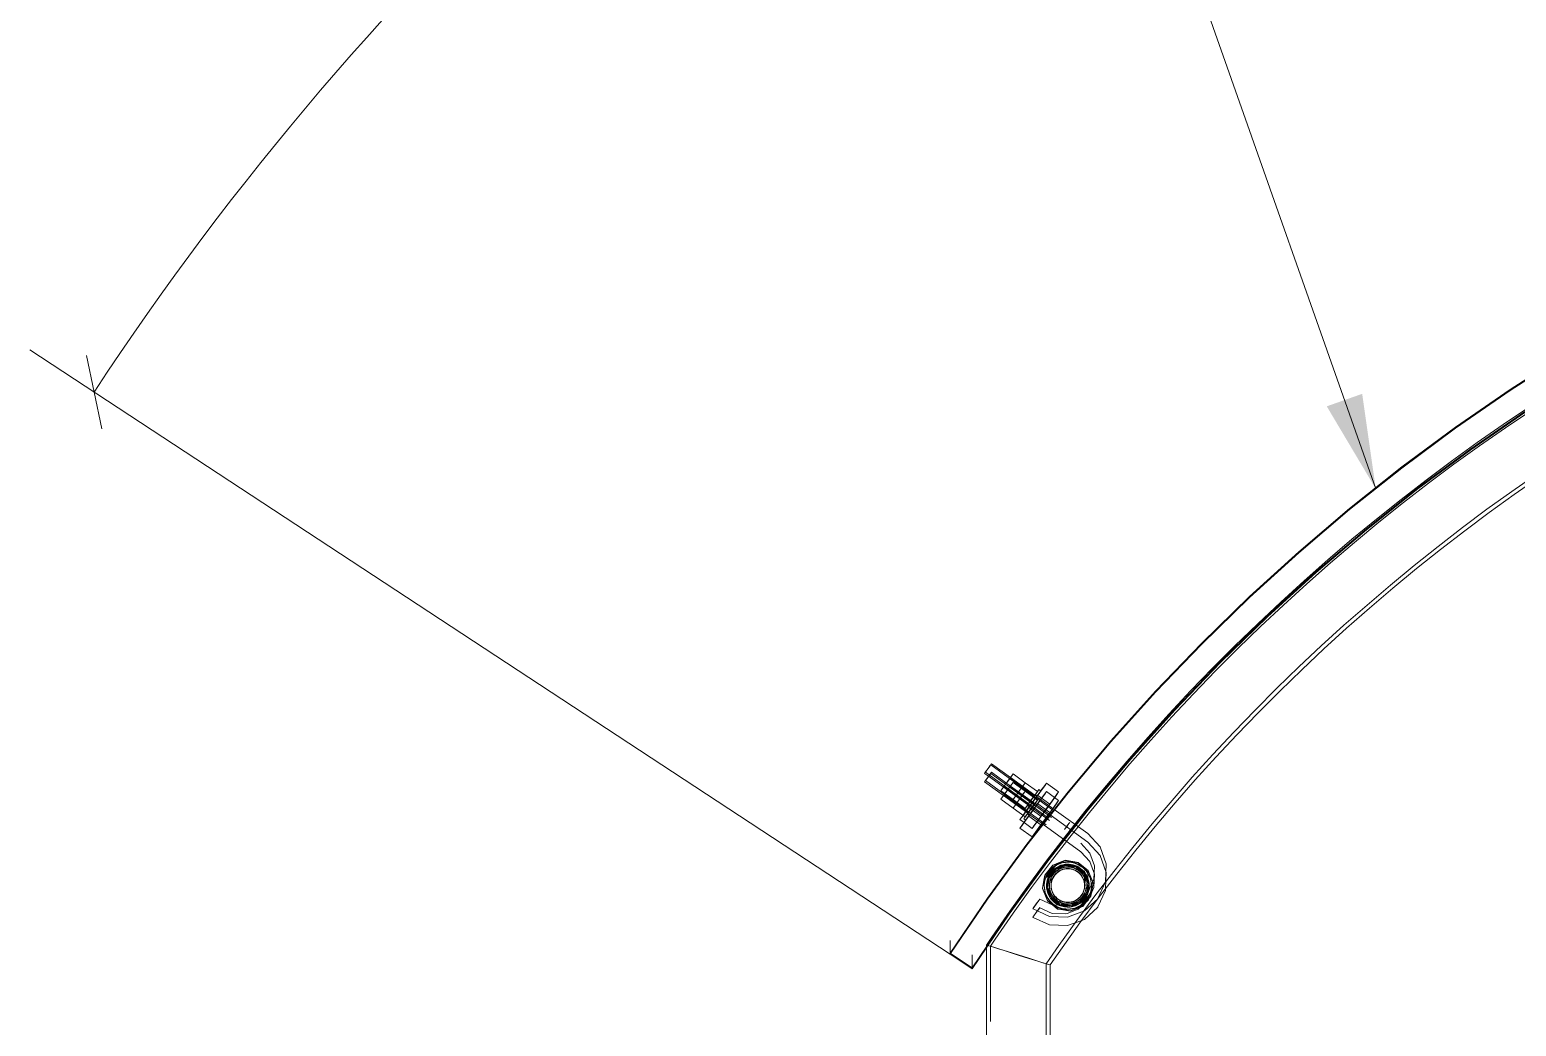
# Model space of a CAD drawing. Header units: millimetres. Extents: x -753 to 90, y 56274 to 56868.
# Drawn here: x -68.71 to -29.15, y 56762.51 to 56789.03 of the extents above; entities that cross this region are included whole.
import ezdxf

# ---------------------------------------------------------------- set-up
doc = ezdxf.new("R2010")
doc.units = ezdxf.units.MM
doc.linetypes.add('XKITLINE00', pattern=[0])
doc.linetypes.add('XKITLINE02', pattern=[4, 2, -2])
for name, color, linetype, lineweight in [('Cota', 4, 'Continuous', 0), ('Peça', 2, 'Continuous', 0), ('Texto', 7, 'Continuous', 0)]:
    doc.layers.add(name, color=color, linetype=linetype, lineweight=lineweight)

# ---------------------------------------------------------------- blocks, each defined once
blk = doc.blocks.new('*A8')
at = {"layer": 'Peça', "color": 7, "linetype": 'XKITLINE02', "lineweight": 0}
for p, q in [((-43.248, 56764.675), (-43.248, 56764.604)), ((-43.184, 56764.655), (-43.248, 56764.675)), ((-43.248, 56764.675), (-43.208, 56764.662)), ((-43.184, 56764.655), (-43.179, 56764.653)), ((-43.179, 56764.653), (-43, 56764.597)), ((-43.142, 56764.641), (-43.142, 56731.388)), ((-43.086, 56764.623), (-43.142, 56764.641)), ((-43.142, 56764.641), (-43.086, 56764.624)), ((-43.086, 56764.624), (-42.925, 56764.574)), ((-42.925, 56764.573), (-43.086, 56764.623)), ((-42.725, 56764.511), (-43, 56764.597)), ((-42.925, 56764.574), (-42.684, 56764.499)), ((-42.684, 56764.497), (-42.925, 56764.573)), ((-42.405, 56764.411), (-42.725, 56764.511)), ((-42.684, 56764.499), (-42.399, 56764.409)), ((-42.4, 56764.408), (-42.684, 56764.497)), ((-42.076, 56764.308), (-42.405, 56764.411)), ((-42.116, 56764.319), (-42.4, 56764.408)), ((-42.4, 56764.408), (-42.4, 56764.408)), ((-42.399, 56764.409), (-42.116, 56764.321)), ((-42.116, 56764.321), (-41.875, 56764.245)), ((-41.875, 56764.244), (-42.116, 56764.319)), ((-41.801, 56764.222), (-42.076, 56764.308)), ((-41.875, 56764.245), (-41.715, 56764.194)), ((-41.715, 56764.194), (-41.875, 56764.244)), ((-41.617, 56764.164), (-41.801, 56764.222)), ((-41.715, 56764.194), (-41.658, 56764.176)), ((-41.658, 56764.176), (-41.715, 56764.194)), ((-41.658, 56764.176), (-41.658, 56731.388)), ((-41.552, 56764.143), (-41.617, 56764.164))]:
    blk.add_line(p, q, dxfattribs=at)
at = {"layer": 'Peça', "color": 4, "linetype": 'XKITLINE00', "lineweight": 0}
for p, q in [((-43.248, 56764.604), (-43.248, 56733.323)), ((-43.208, 56764.662), (-43.184, 56764.654)), ((-43.184, 56764.654), (-43, 56764.596)), ((-43, 56764.596), (-42.725, 56764.51)), ((-42.725, 56764.51), (-42.4, 56764.408)), ((-42.4, 56764.408), (-42.076, 56764.306)), ((-42.076, 56764.306), (-41.8, 56764.22)), ((-41.8, 56764.22), (-41.617, 56764.163)), ((-41.617, 56764.163), (-41.552, 56764.143)), ((-41.552, 56731.388), (-41.552, 56764.143))]:
    blk.add_line(p, q, dxfattribs=at)
blk = doc.blocks.new('*A26')
at = {"layer": 'Peça', "color": 7, "linetype": 'XKITLINE02', "lineweight": 0}
for p, q in [((-29.305, 56779.43), (-27.811, 56780.388)), ((-30.765, 56778.422), (-29.305, 56779.43)), ((-32.191, 56777.366), (-30.765, 56778.422)), ((-33.581, 56776.262), (-32.191, 56777.366)), ((-34.933, 56775.113), (-33.581, 56776.262)), ((-36.245, 56773.919), (-34.933, 56775.113)), ((-37.517, 56772.681), (-36.245, 56773.919)), ((-38.747, 56771.402), (-37.517, 56772.681)), ((-39.933, 56770.082), (-38.747, 56771.402)), ((-41.074, 56768.723), (-39.933, 56770.082)), ((-42.169, 56767.327), (-41.074, 56768.723)), ((-43.216, 56765.894), (-42.169, 56767.327)), ((-44.202, 56764.446), (-43.216, 56765.894)), ((-43.63, 56764.043), (-43.63, 56764.413))]:
    blk.add_line(p, q, dxfattribs=at)
at = {"layer": 'Peça', "color": 4, "linetype": 'XKITLINE00', "lineweight": 0}
for p, q in [((-28.917, 56778.847), (-30.358, 56777.853)), ((-30.358, 56777.853), (-31.765, 56776.81)), ((-31.765, 56776.81), (-33.136, 56775.722)), ((-33.136, 56775.722), (-34.47, 56774.587)), ((-34.47, 56774.587), (-35.766, 56773.409)), ((-35.766, 56773.409), (-37.021, 56772.188)), ((-37.021, 56772.188), (-38.234, 56770.926)), ((-38.234, 56770.926), (-39.404, 56769.623)), ((-39.404, 56769.623), (-40.53, 56768.282)), ((-40.53, 56768.282), (-41.611, 56766.904)), ((-41.611, 56766.904), (-42.644, 56765.491)), ((-42.644, 56765.491), (-43.63, 56764.043)), ((-44.215, 56764.428), (-44.215, 56764.797)), ((-44.215, 56764.428), (-44.202, 56764.446)), ((-43.63, 56764.043), (-44.215, 56764.428))]:
    blk.add_line(p, q, dxfattribs=at)
blk = doc.blocks.new('*A27')
at = {"layer": 'Peça', "color": 4, "linetype": 'XKITLINE00', "lineweight": 0}
for p, q in [((-27.811, 56780.415), (-29.305, 56779.457)), ((-29.305, 56779.457), (-30.765, 56778.449)), ((-30.358, 56777.88), (-28.917, 56778.874)), ((-30.765, 56778.449), (-32.191, 56777.393)), ((-31.765, 56776.838), (-30.358, 56777.88)), ((-32.191, 56777.393), (-33.581, 56776.289)), ((-33.136, 56775.749), (-31.765, 56776.838)), ((-33.581, 56776.289), (-34.933, 56775.14)), ((-34.47, 56774.614), (-33.136, 56775.749)), ((-34.933, 56775.14), (-36.245, 56773.946)), ((-35.766, 56773.436), (-34.47, 56774.614)), ((-36.245, 56773.946), (-37.517, 56772.708)), ((-37.021, 56772.215), (-35.766, 56773.436)), ((-37.517, 56772.708), (-38.747, 56771.429)), ((-38.234, 56770.952), (-37.021, 56772.215)), ((-38.747, 56771.429), (-39.933, 56770.109)), ((-39.404, 56769.65), (-38.234, 56770.952)), ((-39.933, 56770.109), (-41.074, 56768.75)), ((-40.53, 56768.309), (-39.404, 56769.65)), ((-41.074, 56768.75), (-42.169, 56767.353)), ((-41.611, 56766.931), (-40.53, 56768.309)), ((-42.169, 56767.353), (-43.216, 56765.921)), ((-42.644, 56765.517), (-41.611, 56766.931)), ((-43.216, 56765.921), (-44.215, 56764.454)), ((-43.63, 56764.07), (-42.644, 56765.517)), ((-43.63, 56764.07), (-44.215, 56764.454)), ((-44.215, 56764.448), (-44.215, 56764.454)), ((-44.215, 56764.448), (-44.212, 56764.452)), ((-44.215, 56764.448), (-44.205, 56764.442)), ((-43.63, 56764.066), (-43.63, 56764.07))]:
    blk.add_line(p, q, dxfattribs=at)
at = {"layer": 'Peça', "color": 7, "linetype": 'XKITLINE02', "lineweight": 0}
for p, q in [((-27.811, 56780.409), (-29.305, 56779.451)), ((-29.305, 56779.451), (-30.765, 56778.443)), ((-28.917, 56778.868), (-30.358, 56777.874)), ((-30.765, 56778.443), (-32.191, 56777.387)), ((-30.358, 56777.874), (-31.765, 56776.831)), ((-32.191, 56777.387), (-33.581, 56776.283)), ((-31.765, 56776.831), (-33.136, 56775.743)), ((-33.581, 56776.283), (-34.933, 56775.134)), ((-33.136, 56775.743), (-34.47, 56774.608)), ((-34.933, 56775.134), (-36.245, 56773.94)), ((-34.47, 56774.608), (-35.766, 56773.43)), ((-36.245, 56773.94), (-37.517, 56772.702)), ((-35.766, 56773.43), (-37.021, 56772.209)), ((-37.517, 56772.702), (-38.747, 56771.423)), ((-37.021, 56772.209), (-38.234, 56770.946)), ((-38.747, 56771.423), (-39.933, 56770.103)), ((-38.234, 56770.946), (-39.404, 56769.644)), ((-39.933, 56770.103), (-41.074, 56768.744)), ((-39.404, 56769.644), (-40.53, 56768.303)), ((-41.074, 56768.744), (-42.169, 56767.347)), ((-40.53, 56768.303), (-41.611, 56766.925)), ((-42.169, 56767.347), (-43.216, 56765.915)), ((-41.611, 56766.925), (-42.644, 56765.511)), ((-44.212, 56764.452), (-43.216, 56765.915)), ((-42.644, 56765.511), (-43.63, 56764.064)), ((-44.205, 56764.442), (-43.63, 56764.064)), ((-43.63, 56764.064), (-43.63, 56764.066))]:
    blk.add_line(p, q, dxfattribs=at)
blk = doc.blocks.new('*A32')
at = {"layer": 'Peça', "color": 7, "linetype": 'XKITLINE02', "lineweight": 0}
for p, q in [((-42.781, 56768.894), (-42.619, 56769.118)), ((-42.713, 56768.983), (-42.781, 56768.889)), ((-42.619, 56769.118), (-42.608, 56769.132)), ((-42.295, 56768.883), (-42.619, 56769.118)), ((-42.295, 56768.883), (-42.214, 56768.992)), ((-42.781, 56768.894), (-42.863, 56768.779)), ((-42.863, 56768.779), (-42.781, 56768.889)), ((-42.539, 56768.544), (-42.863, 56768.779)), ((-42.458, 56768.659), (-42.781, 56768.894)), ((-42.781, 56768.889), (-42.458, 56768.654)), ((-42.539, 56768.544), (-42.458, 56768.659)), ((-42.458, 56768.654), (-42.539, 56768.544)), ((-42.458, 56768.659), (-42.295, 56768.883)), ((-42.319, 56768.844), (-42.458, 56768.654))]:
    blk.add_line(p, q, dxfattribs=at)
at = {"layer": 'Peça', "color": 4, "linetype": 'XKITLINE00', "lineweight": 0}
for p, q in [((-42.619, 56769.113), (-42.713, 56768.983)), ((-42.619, 56769.113), (-42.537, 56769.227)), ((-42.295, 56768.878), (-42.619, 56769.113)), ((-42.608, 56769.132), (-42.537, 56769.227)), ((-42.537, 56769.227), (-42.214, 56768.992)), ((-42.214, 56768.992), (-42.295, 56768.878)), ((-42.295, 56768.878), (-42.319, 56768.844))]:
    blk.add_line(p, q, dxfattribs=at)
blk = doc.blocks.new('*A33')
at = {"layer": 'Peça', "color": 4, "linetype": 'XKITLINE00', "lineweight": 0}
for p, q in [((-42.295, 56768.878), (-42.214, 56768.992)), ((-41.89, 56768.757), (-42.214, 56768.992)), ((-42.295, 56768.878), (-42.319, 56768.844)), ((-41.971, 56768.643), (-42.295, 56768.878)), ((-41.971, 56768.643), (-41.996, 56768.609)), ((-41.89, 56768.757), (-41.971, 56768.643))]:
    blk.add_line(p, q, dxfattribs=at)
at = {"layer": 'Peça', "color": 7, "linetype": 'XKITLINE02', "lineweight": 0}
for p, q in [((-42.214, 56768.992), (-42.295, 56768.883)), ((-42.458, 56768.659), (-42.539, 56768.544)), ((-42.539, 56768.544), (-42.458, 56768.654)), ((-42.216, 56768.309), (-42.539, 56768.544)), ((-42.458, 56768.659), (-42.295, 56768.883)), ((-42.319, 56768.844), (-42.458, 56768.654)), ((-42.134, 56768.423), (-42.458, 56768.659)), ((-42.458, 56768.654), (-42.134, 56768.418)), ((-41.971, 56768.648), (-42.295, 56768.883)), ((-42.134, 56768.423), (-41.971, 56768.648)), ((-41.996, 56768.609), (-42.134, 56768.418)), ((-41.971, 56768.648), (-41.89, 56768.757)), ((-42.216, 56768.309), (-42.134, 56768.423)), ((-42.134, 56768.418), (-42.216, 56768.309))]:
    blk.add_line(p, q, dxfattribs=at)
blk = doc.blocks.new('*A34')
at = {"layer": 'Peça', "color": 7, "linetype": 'XKITLINE02', "lineweight": 0}
for p, q in [((-41.953, 56768.674), (-42.053, 56768.537)), ((-41.995, 56768.609), (-42.053, 56768.529)), ((-42.053, 56768.535), (-42, 56768.608)), ((-42, 56768.604), (-42.053, 56768.531)), ((-42.001, 56768.499), (-41.901, 56768.636)), ((-41.944, 56768.571), (-42.001, 56768.492)), ((-41.948, 56768.57), (-42.001, 56768.497)), ((-42.001, 56768.494), (-41.948, 56768.567)), ((-42, 56768.608), (-41.961, 56768.66)), ((-41.961, 56768.658), (-42, 56768.604)), ((-41.947, 56768.679), (-41.961, 56768.658)), ((-41.961, 56768.66), (-41.952, 56768.672)), ((-41.891, 56768.758), (-41.953, 56768.674)), ((-41.952, 56768.672), (-41.947, 56768.679)), ((-41.909, 56768.623), (-41.948, 56768.57)), ((-41.948, 56768.567), (-41.909, 56768.621)), ((-41.947, 56768.679), (-41.946, 56768.678)), ((-41.946, 56768.678), (-41.895, 56768.641)), ((-41.909, 56768.623), (-41.903, 56768.631)), ((-41.909, 56768.621), (-41.902, 56768.631)), ((-41.903, 56768.631), (-41.895, 56768.641)), ((-41.902, 56768.631), (-41.895, 56768.641)), ((-41.901, 56768.636), (-41.828, 56768.735)), ((-41.828, 56768.735), (-41.801, 56768.77)), ((-42.226, 56768.297), (-42.253, 56768.258)), ((-42.253, 56768.258), (-42.226, 56768.293)), ((-42.253, 56768.258), (-42.201, 56768.22)), ((-42.153, 56768.399), (-42.226, 56768.297)), ((-42.226, 56768.293), (-42.153, 56768.392)), ((-42.201, 56768.22), (-42.174, 56768.259)), ((-42.174, 56768.255), (-42.201, 56768.22)), ((-42.174, 56768.259), (-42.101, 56768.361)), ((-42.101, 56768.355), (-42.174, 56768.255)), ((-42.159, 56768.387), (-42.144, 56768.408)), ((-42.144, 56768.406), (-42.159, 56768.387)), ((-42.159, 56768.387), (-42.107, 56768.35)), ((-42.053, 56768.537), (-42.153, 56768.399)), ((-42.153, 56768.392), (-42.053, 56768.529)), ((-42.144, 56768.408), (-42.106, 56768.462)), ((-42.106, 56768.459), (-42.144, 56768.406)), ((-42.093, 56768.37), (-42.107, 56768.35)), ((-42.107, 56768.35), (-42.093, 56768.368)), ((-42.053, 56768.531), (-42.106, 56768.459)), ((-42.106, 56768.462), (-42.083, 56768.493)), ((-42.101, 56768.361), (-42.001, 56768.499)), ((-42.001, 56768.492), (-42.101, 56768.355)), ((-42.054, 56768.424), (-42.093, 56768.37)), ((-42.093, 56768.368), (-42.054, 56768.421)), ((-42.083, 56768.493), (-42.053, 56768.535)), ((-42.054, 56768.421), (-42.001, 56768.494)), ((-42.054, 56768.424), (-42.031, 56768.456)), ((-42.031, 56768.456), (-42.001, 56768.497))]:
    blk.add_line(p, q, dxfattribs=at)
at = {"layer": 'Peça', "color": 4, "linetype": 'XKITLINE00', "lineweight": 0}
for p, q in [((-41.953, 56768.667), (-41.995, 56768.609)), ((-41.953, 56768.667), (-41.88, 56768.769)), ((-41.946, 56768.678), (-41.946, 56768.678)), ((-41.901, 56768.63), (-41.944, 56768.571)), ((-41.828, 56768.732), (-41.901, 56768.63)), ((-41.88, 56768.773), (-41.891, 56768.758)), ((-41.88, 56768.769), (-41.853, 56768.808)), ((-41.853, 56768.808), (-41.88, 56768.773)), ((-41.853, 56768.808), (-41.801, 56768.77)), ((-41.801, 56768.77), (-41.828, 56768.732))]:
    blk.add_line(p, q, dxfattribs=at)
blk = doc.blocks.new('*A35')
at = {"layer": 'Peça', "color": 4, "linetype": 'XKITLINE00', "lineweight": 0}
for p, q in [((-41.696, 56768.913), (-41.648, 56768.981)), ((-41.648, 56768.981), (-41.696, 56768.919)), ((-41.648, 56768.981), (-41.325, 56768.746)), ((-41.825, 56768.733), (-41.942, 56768.57)), ((-41.882, 56768.656), (-41.881, 56768.655)), ((-41.825, 56768.733), (-41.696, 56768.913)), ((-41.804, 56768.772), (-41.696, 56768.919)), ((-41.372, 56768.678), (-41.43, 56768.597)), ((-41.325, 56768.746), (-41.372, 56768.678)), ((-42.306, 56768.078), (-42.354, 56768.01)), ((-42.354, 56768.01), (-42.306, 56768.072)), ((-42.354, 56768.01), (-42.245, 56767.931)), ((-42.273, 56768.125), (-42.306, 56768.078)), ((-42.269, 56768.123), (-42.306, 56768.072))]:
    blk.add_line(p, q, dxfattribs=at)
at = {"layer": 'Peça', "color": 7, "linetype": 'XKITLINE02', "lineweight": 0}
for p, q in [((-41.825, 56768.744), (-42.001, 56768.502)), ((-42.001, 56768.498), (-41.942, 56768.578)), ((-41.942, 56768.575), (-42.001, 56768.493)), ((-41.942, 56768.57), (-42.001, 56768.489)), ((-41.942, 56768.578), (-41.899, 56768.637)), ((-41.899, 56768.635), (-41.942, 56768.575)), ((-41.899, 56768.637), (-41.883, 56768.657)), ((-41.883, 56768.657), (-41.899, 56768.635)), ((-41.883, 56768.657), (-41.882, 56768.656)), ((-41.881, 56768.655), (-41.56, 56768.422)), ((-41.825, 56768.744), (-41.804, 56768.772)), ((-41.501, 56768.509), (-41.372, 56768.684)), ((-41.43, 56768.597), (-41.501, 56768.498)), ((-41.372, 56768.684), (-41.325, 56768.746)), ((-42.177, 56768.258), (-42.273, 56768.125)), ((-42.177, 56768.247), (-42.269, 56768.123)), ((-42.001, 56768.502), (-42.177, 56768.258)), ((-42.177, 56768.247), (-42.155, 56768.278)), ((-42.155, 56768.278), (-42.001, 56768.489)), ((-42.119, 56768.334), (-42.103, 56768.356)), ((-42.103, 56768.354), (-42.119, 56768.334)), ((-42.119, 56768.334), (-41.795, 56768.099)), ((-42.103, 56768.356), (-42.06, 56768.416)), ((-42.06, 56768.413), (-42.103, 56768.354)), ((-42.06, 56768.416), (-42.039, 56768.446)), ((-42.06, 56768.413), (-42.037, 56768.444)), ((-42.039, 56768.446), (-42.001, 56768.498)), ((-42.037, 56768.444), (-42.001, 56768.493)), ((-41.854, 56768.023), (-41.677, 56768.267)), ((-41.831, 56768.043), (-41.677, 56768.254)), ((-41.736, 56768.181), (-41.779, 56768.121)), ((-41.779, 56768.119), (-41.736, 56768.178)), ((-41.736, 56768.181), (-41.715, 56768.211)), ((-41.736, 56768.178), (-41.713, 56768.209)), ((-41.715, 56768.211), (-41.677, 56768.262)), ((-41.713, 56768.209), (-41.677, 56768.258)), ((-41.677, 56768.267), (-41.501, 56768.509)), ((-41.501, 56768.498), (-41.677, 56768.254)), ((-41.619, 56768.343), (-41.677, 56768.262)), ((-41.677, 56768.258), (-41.619, 56768.339)), ((-41.576, 56768.402), (-41.619, 56768.343)), ((-41.619, 56768.339), (-41.576, 56768.399)), ((-41.576, 56768.399), (-41.56, 56768.422)), ((-41.56, 56768.422), (-41.576, 56768.402)), ((-42.245, 56767.931), (-42.03, 56767.775)), ((-42.03, 56767.775), (-41.983, 56767.843)), ((-41.983, 56767.837), (-42.03, 56767.775)), ((-41.983, 56767.843), (-41.854, 56768.023)), ((-41.854, 56768.012), (-41.983, 56767.837)), ((-41.854, 56768.012), (-41.831, 56768.043)), ((-41.779, 56768.121), (-41.795, 56768.099)), ((-41.795, 56768.099), (-41.779, 56768.119))]:
    blk.add_line(p, q, dxfattribs=at)
blk = doc.blocks.new('*A41')
at = {"layer": 'Peça', "color": 7, "linetype": 'XKITLINE02', "lineweight": 0}
for p, q in [((-43.204, 56769.371), (-43.27, 56769.28)), ((-43.204, 56769.368), (-43.254, 56769.3)), ((-43.154, 56769.439), (-43.204, 56769.371)), ((-43.154, 56769.437), (-43.204, 56769.368)), ((-43.154, 56769.437), (-43.139, 56769.459)), ((-43.133, 56769.466), (-41.03, 56767.938)), ((-43.274, 56769.272), (-41.171, 56767.744)), ((-43.19, 56769.164), (-40.737, 56767.382)), ((-42.606, 56769.13), (-41.959, 56768.66)), ((-41.958, 56768.66), (-41.907, 56768.622)), ((-41.905, 56768.621), (-41.475, 56768.309)), ((-41.44, 56768.283), (-40.551, 56767.637)), ((-41.15, 56767.773), (-41.171, 56767.744)), ((-41.171, 56767.744), (-41.15, 56767.772)), ((-41.1, 56767.842), (-41.15, 56767.773)), ((-41.15, 56767.772), (-41.1, 56767.84)), ((-41.051, 56767.911), (-41.1, 56767.842)), ((-41.1, 56767.84), (-41.051, 56767.909)), ((-41.03, 56767.938), (-41.051, 56767.911)), ((-41.051, 56767.909), (-41.03, 56767.938)), ((-40.737, 56767.382), (-40.494, 56767.119)), ((-40.551, 56767.637), (-40.224, 56767.284)), ((-40.37, 56766.783), (-40.494, 56767.119)), ((-40.224, 56767.284), (-40.058, 56766.832)), ((-40.37, 56766.783), (-40.384, 56766.425)), ((-40.058, 56766.832), (-40.077, 56766.351)), ((-40.523, 56766.122), (-40.384, 56766.425)), ((-40.077, 56766.351), (-40.278, 56765.914)), ((-41.855, 56765.859), (-41.92, 56765.769)), ((-41.92, 56765.765), (-41.855, 56765.856)), ((-41.855, 56765.856), (-41.827, 56765.895)), ((-41.827, 56765.895), (-41.855, 56765.859)), ((-41.827, 56765.895), (-41.821, 56765.89)), ((-41.821, 56765.89), (-41.496, 56765.74)), ((-40.802, 56765.85), (-41.138, 56765.726)), ((-40.539, 56766.093), (-40.802, 56765.85)), ((-40.637, 56765.581), (-40.283, 56765.907)), ((-40.534, 56766.1), (-40.539, 56766.093)), ((-40.534, 56766.1), (-40.523, 56766.122)), ((-40.283, 56765.907), (-40.278, 56765.914)), ((-41.986, 56765.678), (-42.013, 56765.639)), ((-42.013, 56765.639), (-41.986, 56765.675)), ((-42.013, 56765.639), (-42.007, 56765.634)), ((-42.007, 56765.634), (-41.569, 56765.433)), ((-41.92, 56765.769), (-41.986, 56765.678)), ((-41.986, 56765.675), (-41.92, 56765.765)), ((-41.569, 56765.433), (-41.088, 56765.414)), ((-41.138, 56765.726), (-41.496, 56765.74)), ((-40.637, 56765.581), (-41.088, 56765.414))]:
    blk.add_line(p, q, dxfattribs=at)
at = {"layer": 'Peça', "color": 4, "linetype": 'XKITLINE00', "lineweight": 0}
for p, q in [((-43.27, 56769.278), (-43.204, 56769.368)), ((-43.254, 56769.302), (-43.204, 56769.371)), ((-43.204, 56769.368), (-43.138, 56769.459)), ((-43.204, 56769.371), (-43.154, 56769.439)), ((-43.154, 56769.439), (-43.133, 56769.466)), ((-43.138, 56769.461), (-43.154, 56769.439)), ((-43.139, 56769.459), (-43.133, 56769.466)), ((-43.111, 56769.497), (-43.138, 56769.461)), ((-43.138, 56769.459), (-43.111, 56769.497)), ((-43.111, 56769.497), (-42.606, 56769.13)), ((-43.27, 56769.28), (-43.297, 56769.241)), ((-43.297, 56769.241), (-43.27, 56769.278)), ((-43.297, 56769.241), (-43.19, 56769.164)), ((-43.274, 56769.272), (-43.254, 56769.302)), ((-43.254, 56769.3), (-43.274, 56769.272)), ((-41.959, 56768.66), (-41.958, 56768.66)), ((-41.907, 56768.622), (-41.905, 56768.621)), ((-41.475, 56768.309), (-41.44, 56768.283))]:
    blk.add_line(p, q, dxfattribs=at)
blk = doc.blocks.new('*A45')
at = {"layer": 'Peça', "color": 4, "linetype": 'XKITLINE00', "lineweight": 0}
for p, q in [((-41.825, 56768.507), (-41.696, 56768.687)), ((-41.804, 56768.547), (-41.696, 56768.694)), ((-41.696, 56768.687), (-41.648, 56768.756)), ((-41.648, 56768.756), (-41.696, 56768.694)), ((-41.648, 56768.756), (-41.325, 56768.52)), ((-42.177, 56768.022), (-42.001, 56768.264)), ((-42.001, 56768.264), (-41.825, 56768.507)), ((-41.882, 56768.431), (-41.881, 56768.43)), ((-41.501, 56768.272), (-41.677, 56768.029)), ((-41.372, 56768.452), (-41.501, 56768.272)), ((-41.325, 56768.52), (-41.372, 56768.452)), ((-42.306, 56767.853), (-42.354, 56767.785)), ((-42.354, 56767.785), (-42.306, 56767.847)), ((-42.354, 56767.785), (-42.03, 56767.55)), ((-42.306, 56767.847), (-42.177, 56768.022)), ((-42.203, 56767.997), (-42.306, 56767.853)), ((-42.117, 56768.107), (-42.116, 56768.106)), ((-41.854, 56767.787), (-41.983, 56767.612)), ((-41.677, 56768.029), (-41.854, 56767.787)), ((-41.983, 56767.612), (-42.03, 56767.55))]:
    blk.add_line(p, q, dxfattribs=at)
at = {"layer": 'Peça', "color": 7, "linetype": 'XKITLINE02', "lineweight": 0}
for p, q in [((-41.825, 56768.518), (-41.804, 56768.547)), ((-42.001, 56768.277), (-42.177, 56768.033)), ((-42.103, 56768.131), (-42.06, 56768.191)), ((-42.102, 56768.13), (-42.06, 56768.187)), ((-42.06, 56768.191), (-42.001, 56768.272)), ((-42.001, 56768.268), (-42.06, 56768.187)), ((-41.825, 56768.518), (-42.001, 56768.277)), ((-42.001, 56768.272), (-41.942, 56768.353)), ((-41.942, 56768.349), (-42.001, 56768.268)), ((-41.942, 56768.353), (-41.899, 56768.411)), ((-41.899, 56768.409), (-41.942, 56768.349)), ((-41.899, 56768.411), (-41.883, 56768.432)), ((-41.883, 56768.432), (-41.899, 56768.409)), ((-41.883, 56768.432), (-41.882, 56768.431)), ((-41.881, 56768.43), (-41.56, 56768.197)), ((-41.677, 56768.041), (-41.501, 56768.283)), ((-41.576, 56768.176), (-41.619, 56768.118)), ((-41.619, 56768.114), (-41.576, 56768.174)), ((-41.576, 56768.174), (-41.56, 56768.197)), ((-41.56, 56768.197), (-41.576, 56768.176)), ((-41.501, 56768.283), (-41.372, 56768.459)), ((-41.372, 56768.459), (-41.325, 56768.52)), ((-42.177, 56768.033), (-42.203, 56767.997)), ((-42.119, 56768.108), (-42.103, 56768.131)), ((-42.103, 56768.129), (-42.119, 56768.108)), ((-42.119, 56768.108), (-42.117, 56768.107)), ((-42.116, 56768.106), (-41.795, 56767.873)), ((-42.103, 56768.129), (-42.102, 56768.13)), ((-41.983, 56767.618), (-41.854, 56767.798)), ((-41.854, 56767.798), (-41.677, 56768.041)), ((-41.779, 56767.896), (-41.795, 56767.873)), ((-41.795, 56767.873), (-41.779, 56767.894)), ((-41.736, 56767.956), (-41.779, 56767.896)), ((-41.779, 56767.894), (-41.736, 56767.952)), ((-41.677, 56768.037), (-41.736, 56767.956)), ((-41.736, 56767.952), (-41.677, 56768.033)), ((-41.619, 56768.118), (-41.677, 56768.037)), ((-41.677, 56768.033), (-41.619, 56768.114)), ((-42.03, 56767.55), (-41.983, 56767.618))]:
    blk.add_line(p, q, dxfattribs=at)
blk = doc.blocks.new('*A50')
at = {"layer": 'Peça', "color": 4, "linetype": 'XKITLINE00', "lineweight": 0}
for p, q in [((-43.27, 56769.055), (-43.297, 56769.016)), ((-43.297, 56769.016), (-43.27, 56769.053)), ((-43.297, 56769.016), (-42.792, 56768.649)), ((-43.274, 56769.047), (-43.254, 56769.076)), ((-43.254, 56769.075), (-43.274, 56769.047)), ((-43.27, 56769.053), (-43.204, 56769.142)), ((-43.254, 56769.076), (-43.204, 56769.145)), ((-43.204, 56769.142), (-43.138, 56769.233)), ((-43.204, 56769.145), (-43.154, 56769.214)), ((-43.154, 56769.214), (-43.133, 56769.241)), ((-43.138, 56769.236), (-43.154, 56769.214)), ((-43.139, 56769.234), (-43.133, 56769.241)), ((-43.111, 56769.272), (-43.138, 56769.236)), ((-43.138, 56769.233), (-43.111, 56769.272)), ((-43.111, 56769.272), (-42.606, 56768.905)), ((-42.145, 56768.179), (-42.144, 56768.179)), ((-41.959, 56768.435), (-41.958, 56768.435)), ((-41.907, 56768.397), (-41.905, 56768.396)), ((-41.582, 56768.161), (-41.552, 56768.139)), ((-42.092, 56768.141), (-42.091, 56768.14)), ((-41.767, 56767.905), (-41.747, 56767.891)), ((-40.075, 56766.175), (-40.077, 56766.126)), ((-40.278, 56765.689), (-40.077, 56766.126)), ((-40.637, 56765.355), (-40.283, 56765.682)), ((-40.283, 56765.682), (-40.278, 56765.689)), ((-40.637, 56765.355), (-40.711, 56765.328))]:
    blk.add_line(p, q, dxfattribs=at)
at = {"layer": 'Peça', "color": 7, "linetype": 'XKITLINE02', "lineweight": 0}
for p, q in [((-43.274, 56769.047), (-41.171, 56767.519)), ((-43.204, 56769.146), (-43.27, 56769.055)), ((-43.204, 56769.143), (-43.254, 56769.075)), ((-43.154, 56769.214), (-43.204, 56769.146)), ((-43.154, 56769.212), (-43.204, 56769.143)), ((-43.154, 56769.212), (-43.139, 56769.234)), ((-43.133, 56769.241), (-41.03, 56767.713)), ((-42.792, 56768.649), (-42.145, 56768.179)), ((-42.606, 56768.905), (-41.959, 56768.435)), ((-42.144, 56768.179), (-42.092, 56768.141)), ((-41.958, 56768.435), (-41.907, 56768.397)), ((-41.905, 56768.396), (-41.582, 56768.161)), ((-42.091, 56768.14), (-41.767, 56767.905)), ((-41.747, 56767.891), (-40.737, 56767.157)), ((-41.552, 56768.139), (-40.551, 56767.412)), ((-41.15, 56767.548), (-41.171, 56767.519)), ((-41.171, 56767.519), (-41.15, 56767.546)), ((-41.1, 56767.617), (-41.15, 56767.548)), ((-41.15, 56767.546), (-41.1, 56767.615)), ((-41.051, 56767.685), (-41.1, 56767.617)), ((-41.1, 56767.615), (-41.051, 56767.684)), ((-41.03, 56767.713), (-41.051, 56767.685)), ((-41.051, 56767.684), (-41.03, 56767.713)), ((-40.551, 56767.412), (-40.224, 56767.059)), ((-40.494, 56766.894), (-40.737, 56767.157)), ((-40.224, 56767.059), (-40.058, 56766.607)), ((-40.494, 56766.894), (-40.37, 56766.558)), ((-40.058, 56766.607), (-40.075, 56766.175)), ((-40.384, 56766.2), (-40.534, 56765.874)), ((-40.384, 56766.2), (-40.37, 56766.558)), ((-40.539, 56765.868), (-40.802, 56765.625)), ((-40.534, 56765.874), (-40.539, 56765.868)), ((-41.986, 56765.453), (-42.013, 56765.414)), ((-42.013, 56765.414), (-41.986, 56765.45)), ((-42.013, 56765.414), (-42.007, 56765.409)), ((-42.007, 56765.409), (-41.569, 56765.208)), ((-41.92, 56765.543), (-41.986, 56765.453)), ((-41.986, 56765.45), (-41.92, 56765.54)), ((-41.855, 56765.633), (-41.92, 56765.543)), ((-41.92, 56765.54), (-41.855, 56765.631)), ((-41.855, 56765.631), (-41.827, 56765.67)), ((-41.827, 56765.67), (-41.855, 56765.633)), ((-41.827, 56765.67), (-41.821, 56765.665)), ((-41.821, 56765.665), (-41.496, 56765.515)), ((-41.496, 56765.515), (-41.138, 56765.501)), ((-41.138, 56765.501), (-41.102, 56765.514)), ((-41.102, 56765.514), (-40.802, 56765.625)), ((-41.569, 56765.208), (-41.088, 56765.189)), ((-40.711, 56765.328), (-41.088, 56765.189))]:
    blk.add_line(p, q, dxfattribs=at)
blk = doc.blocks.new('*A53')
at = {"layer": 'Peça', "color": 4, "linetype": 'XKITLINE00', "lineweight": 0}
for p, q in [((-42.619, 56768.888), (-42.537, 56769.002)), ((-42.608, 56768.907), (-42.537, 56769.002)), ((-42.537, 56769.002), (-42.214, 56768.767)), ((-42.863, 56768.554), (-42.781, 56768.663)), ((-42.794, 56768.651), (-42.863, 56768.554)), ((-42.539, 56768.319), (-42.863, 56768.554)), ((-42.781, 56768.663), (-42.619, 56768.888)), ((-42.458, 56768.428), (-42.781, 56768.663)), ((-42.295, 56768.652), (-42.619, 56768.888)), ((-42.295, 56768.652), (-42.458, 56768.428)), ((-42.214, 56768.767), (-42.295, 56768.652)), ((-42.458, 56768.428), (-42.539, 56768.319))]:
    blk.add_line(p, q, dxfattribs=at)
at = {"layer": 'Peça', "color": 7, "linetype": 'XKITLINE02', "lineweight": 0}
for p, q in [((-42.781, 56768.668), (-42.794, 56768.651)), ((-42.781, 56768.668), (-42.619, 56768.893)), ((-42.458, 56768.433), (-42.781, 56768.668)), ((-42.619, 56768.893), (-42.608, 56768.907)), ((-42.295, 56768.658), (-42.619, 56768.893)), ((-42.458, 56768.433), (-42.295, 56768.658)), ((-42.295, 56768.658), (-42.214, 56768.767)), ((-42.539, 56768.319), (-42.458, 56768.433))]:
    blk.add_line(p, q, dxfattribs=at)
blk = doc.blocks.new('*A54')
at = {"layer": 'Peça', "color": 7, "linetype": 'XKITLINE02', "lineweight": 0}
for p, q in [((-42.458, 56768.433), (-42.295, 56768.658)), ((-42.214, 56768.767), (-42.295, 56768.658)), ((-41.971, 56768.422), (-42.295, 56768.658)), ((-42.458, 56768.433), (-42.539, 56768.319)), ((-42.134, 56768.198), (-42.458, 56768.433)), ((-42.216, 56768.084), (-42.134, 56768.198)), ((-42.134, 56768.198), (-41.971, 56768.422)), ((-41.971, 56768.422), (-41.89, 56768.532))]:
    blk.add_line(p, q, dxfattribs=at)
at = {"layer": 'Peça', "color": 4, "linetype": 'XKITLINE00', "lineweight": 0}
for p, q in [((-42.458, 56768.428), (-42.295, 56768.652)), ((-42.295, 56768.652), (-42.214, 56768.767)), ((-41.971, 56768.417), (-42.295, 56768.652)), ((-41.89, 56768.532), (-42.214, 56768.767)), ((-42.539, 56768.319), (-42.458, 56768.428)), ((-42.216, 56768.084), (-42.539, 56768.319)), ((-42.134, 56768.193), (-42.458, 56768.428)), ((-42.134, 56768.193), (-42.216, 56768.084)), ((-41.971, 56768.417), (-42.134, 56768.193)), ((-41.89, 56768.532), (-41.971, 56768.417))]:
    blk.add_line(p, q, dxfattribs=at)
blk = doc.blocks.new('*A56')
at = {"layer": 'Peça', "color": 4, "linetype": 'XKITLINE00', "lineweight": 0}
for p, q in [((-41.953, 56768.442), (-41.88, 56768.544)), ((-41.88, 56768.548), (-41.891, 56768.533)), ((-41.88, 56768.544), (-41.853, 56768.583)), ((-41.853, 56768.583), (-41.88, 56768.548)), ((-41.853, 56768.583), (-41.801, 56768.545)), ((-41.801, 56768.545), (-41.828, 56768.507)), ((-42.226, 56768.068), (-42.153, 56768.167)), ((-42.158, 56768.162), (-42.157, 56768.161)), ((-42.153, 56768.167), (-42.053, 56768.304)), ((-42.001, 56768.267), (-42.101, 56768.13)), ((-42.053, 56768.304), (-41.953, 56768.442)), ((-41.901, 56768.405), (-42.001, 56768.267)), ((-41.946, 56768.453), (-41.946, 56768.452)), ((-41.828, 56768.507), (-41.901, 56768.405)), ((-42.226, 56768.071), (-42.253, 56768.033)), ((-42.253, 56768.033), (-42.226, 56768.068)), ((-42.253, 56768.033), (-42.201, 56767.995)), ((-42.226, 56768.071), (-42.217, 56768.084)), ((-42.174, 56768.03), (-42.201, 56767.995)), ((-42.101, 56768.13), (-42.174, 56768.03))]:
    blk.add_line(p, q, dxfattribs=at)
at = {"layer": 'Peça', "color": 7, "linetype": 'XKITLINE02', "lineweight": 0}
for p, q in [((-41.828, 56768.51), (-41.801, 56768.545)), ((-42.217, 56768.084), (-42.153, 56768.173)), ((-42.159, 56768.162), (-42.144, 56768.183)), ((-42.144, 56768.181), (-42.159, 56768.162)), ((-42.159, 56768.162), (-42.158, 56768.162)), ((-42.157, 56768.161), (-42.107, 56768.125)), ((-42.053, 56768.311), (-42.153, 56768.173)), ((-42.144, 56768.183), (-42.106, 56768.237)), ((-42.144, 56768.181), (-42.135, 56768.194)), ((-42.135, 56768.194), (-42.106, 56768.233)), ((-42.053, 56768.306), (-42.106, 56768.233)), ((-42.106, 56768.237), (-42.083, 56768.268)), ((-42.101, 56768.136), (-42.001, 56768.274)), ((-42.094, 56768.143), (-42.093, 56768.145)), ((-42.093, 56768.145), (-42.054, 56768.199)), ((-42.093, 56768.143), (-42.054, 56768.196)), ((-42.083, 56768.268), (-42.053, 56768.31)), ((-42.054, 56768.196), (-42.001, 56768.268)), ((-42.054, 56768.199), (-42.031, 56768.231)), ((-41.953, 56768.448), (-42.053, 56768.311)), ((-42.053, 56768.31), (-42, 56768.382)), ((-42, 56768.379), (-42.053, 56768.306)), ((-42.031, 56768.231), (-42.001, 56768.272)), ((-42.001, 56768.274), (-41.901, 56768.411)), ((-41.948, 56768.345), (-42.001, 56768.272)), ((-42.001, 56768.268), (-41.948, 56768.341)), ((-42, 56768.382), (-41.961, 56768.435)), ((-41.961, 56768.433), (-42, 56768.379)), ((-41.947, 56768.453), (-41.961, 56768.433)), ((-41.961, 56768.435), (-41.952, 56768.447)), ((-41.891, 56768.533), (-41.953, 56768.448)), ((-41.952, 56768.447), (-41.947, 56768.453)), ((-41.909, 56768.397), (-41.948, 56768.345)), ((-41.948, 56768.341), (-41.909, 56768.395)), ((-41.947, 56768.453), (-41.946, 56768.453)), ((-41.946, 56768.452), (-41.895, 56768.416)), ((-41.909, 56768.397), (-41.903, 56768.406)), ((-41.909, 56768.395), (-41.902, 56768.406)), ((-41.903, 56768.406), (-41.895, 56768.416)), ((-41.902, 56768.406), (-41.895, 56768.416)), ((-41.901, 56768.411), (-41.828, 56768.51)), ((-42.201, 56767.995), (-42.174, 56768.034)), ((-42.174, 56768.034), (-42.101, 56768.136)), ((-42.107, 56768.125), (-42.094, 56768.143)), ((-42.107, 56768.125), (-42.102, 56768.131)), ((-42.102, 56768.131), (-42.093, 56768.143))]:
    blk.add_line(p, q, dxfattribs=at)
blk = doc.blocks.new('*A88')
at = {"layer": 'Peça', "color": 7, "linetype": 'XKITLINE02', "lineweight": 0}
for p, q in [((-41.484, 56766.581), (-41.572, 56766.472)), ((-41.397, 56766.689), (-41.484, 56766.581)), ((-41.33, 56766.714), (-41.397, 56766.689)), ((-41.137, 56766.789), (-41.33, 56766.714)), ((-40.931, 56766.756), (-41.137, 56766.789)), ((-40.862, 56766.745), (-40.931, 56766.756)), ((-40.753, 56766.657), (-40.862, 56766.745)), ((-40.645, 56766.57), (-40.753, 56766.657)), ((-40.62, 56766.504), (-40.645, 56766.57)), ((-41.615, 56766.2), (-41.583, 56766.402)), ((-41.583, 56766.402), (-41.572, 56766.472)), ((-41.49, 56766.436), (-41.49, 56766.44)), ((-40.635, 56766.3), (-40.635, 56766.305)), ((-40.545, 56766.31), (-40.62, 56766.504))]:
    blk.add_line(p, q, dxfattribs=at)
at = {"layer": 'Peça', "color": 4, "linetype": 'XKITLINE00', "lineweight": 0}
for p, q in [((-41.615, 56766.197), (-41.615, 56766.202)), ((-41.615, 56766.197), (-41.615, 56766.2)), ((-41.615, 56766.197), (-41.541, 56766.003)), ((-40.578, 56766.105), (-40.545, 56766.31)), ((-41.541, 56766.003), (-41.516, 56765.937)), ((-41.516, 56765.937), (-41.407, 56765.85)), ((-41.407, 56765.85), (-41.299, 56765.762)), ((-41.024, 56765.718), (-40.83, 56765.793)), ((-40.83, 56765.793), (-40.764, 56765.818)), ((-40.764, 56765.818), (-40.676, 56765.927)), ((-40.676, 56765.927), (-40.589, 56766.035)), ((-40.589, 56766.035), (-40.578, 56766.105)), ((-40.589, 56766.035), (-40.589, 56766.039)), ((-41.299, 56765.762), (-41.229, 56765.751)), ((-41.229, 56765.751), (-41.024, 56765.718))]:
    blk.add_line(p, q, dxfattribs=at)
for centre, radius, start, end in [((-41.08, 56766.258), 0.538, 66, 246), ((-41.08, 56766.258), 0.448, 6, 186), ((-41.08, 56766.253), 0.448, 6.1616, 185.5974), ((-41.08, 56766.258), 0.538, 246, 66), ((-41.08, 56766.258), 0.448, 186, 6)]:
    blk.add_arc(centre, radius, start, end, dxfattribs=at)
at = {"layer": 'Peça', "color": 7, "linetype": 'XKITLINE02', "lineweight": 0}
for radius, start, end in [(0.492, 6, 186), (0.492, 186, 6), (0.448, 185.5974, 6.1616)]:
    blk.add_arc((-41.08, 56766.253), radius, start, end, dxfattribs=at)
blk = doc.blocks.new('*A89')
at = {"layer": 'Peça', "color": 7, "linetype": 'XKITLINE02', "lineweight": 0}
for p, q in [((-41.571, 56766.483), (-41.484, 56766.591)), ((-41.484, 56766.591), (-41.396, 56766.7)), ((-41.396, 56766.7), (-41.33, 56766.725)), ((-41.33, 56766.725), (-41.136, 56766.799)), ((-41.136, 56766.799), (-40.931, 56766.767)), ((-40.931, 56766.767), (-40.861, 56766.756)), ((-40.861, 56766.756), (-40.753, 56766.668)), ((-40.753, 56766.668), (-40.645, 56766.581)), ((-40.645, 56766.581), (-40.619, 56766.514)), ((-40.635, 56766.649), (-40.634, 56766.31)), ((-40.545, 56766.321), (-40.545, 56766.659)), ((-41.615, 56766.208), (-41.615, 56766.546)), ((-41.615, 56766.208), (-41.582, 56766.413)), ((-41.541, 56766.014), (-41.615, 56766.208)), ((-41.582, 56766.413), (-41.571, 56766.483)), ((-41.526, 56766.556), (-41.525, 56766.217)), ((-40.619, 56766.514), (-40.545, 56766.321)), ((-40.545, 56766.321), (-40.577, 56766.115)), ((-41.515, 56765.948), (-41.541, 56766.014)), ((-41.407, 56765.86), (-41.515, 56765.948)), ((-41.299, 56765.773), (-41.407, 56765.86)), ((-41.229, 56765.762), (-41.299, 56765.773)), ((-40.83, 56765.803), (-41.024, 56765.729)), ((-40.764, 56765.829), (-40.83, 56765.803)), ((-40.676, 56765.937), (-40.764, 56765.829)), ((-40.588, 56766.046), (-40.676, 56765.937)), ((-40.577, 56766.115), (-40.588, 56766.046)), ((-41.024, 56765.729), (-41.229, 56765.762))]:
    blk.add_line(p, q, dxfattribs=at)
for radius, start, end in [(0.492, 96.0003, 276.0003), (0.448, 96.0003, 276.0003), (0.492, 276.0003, 96.0003), (0.448, 276.0003, 96.0003)]:
    blk.add_arc((-41.08, 56766.263), radius, start, end, dxfattribs=at)
blk = doc.blocks.new('*A93')
at = {"layer": 'Peça', "color": 7, "linetype": 'XKITLINE02', "lineweight": 0}
for p, q in [((-41.377, 56766.837), (-41.714, 56766.413)), ((-41.476, 56766.799), (-41.696, 56766.528)), ((-41.586, 56766.667), (-41.696, 56766.532)), ((-41.599, 56766.485), (-41.414, 56766.713)), ((-41.476, 56766.803), (-41.586, 56766.667)), ((-41.377, 56766.837), (-41.476, 56766.799)), ((-41.476, 56766.803), (-41.456, 56766.811)), ((-41.456, 56766.811), (-41.393, 56766.835)), ((-41.414, 56766.713), (-41.14, 56766.819)), ((-41.393, 56766.835), (-41.151, 56766.928)), ((-41.377, 56766.837), (-41.151, 56766.924)), ((-40.894, 56766.887), (-41.151, 56766.928)), ((-41.151, 56766.924), (-40.996, 56766.9)), ((-41.14, 56766.819), (-41.07, 56766.808)), ((-41.07, 56766.808), (-40.849, 56766.773)), ((-40.996, 56766.9), (-40.806, 56766.869)), ((-40.806, 56766.873), (-40.894, 56766.887)), ((-40.738, 56766.683), (-40.849, 56766.773)), ((-40.67, 56766.764), (-40.806, 56766.873)), ((-40.806, 56766.869), (-40.675, 56766.763)), ((-40.621, 56766.588), (-40.738, 56766.683)), ((-40.675, 56766.763), (-40.535, 56766.65)), ((-40.535, 56766.654), (-40.67, 56766.764)), ((-40.544, 56766.387), (-40.621, 56766.588)), ((-40.503, 56766.571), (-40.535, 56766.654)), ((-40.535, 56766.65), (-40.47, 56766.48)), ((-40.41, 56766.328), (-40.503, 56766.571)), ((-41.71, 56766.444), (-41.75, 56766.187)), ((-41.714, 56766.413), (-41.75, 56766.183)), ((-41.75, 56766.183), (-41.75, 56766.187)), ((-41.75, 56766.187), (-41.657, 56765.944)), ((-41.69, 56766.027), (-41.75, 56766.183)), ((-41.696, 56766.528), (-41.714, 56766.413)), ((-41.696, 56766.532), (-41.71, 56766.444)), ((-41.645, 56766.194), (-41.599, 56766.485)), ((-41.645, 56766.198), (-41.645, 56766.194)), ((-41.645, 56766.194), (-41.616, 56766.12)), ((-40.515, 56766.313), (-40.561, 56766.023)), ((-40.515, 56766.313), (-40.544, 56766.387)), ((-40.515, 56766.317), (-40.515, 56766.313)), ((-40.47, 56766.48), (-40.41, 56766.324)), ((-40.451, 56766.071), (-40.41, 56766.328)), ((-40.41, 56766.324), (-40.451, 56766.062)), ((-40.41, 56766.324), (-40.41, 56766.328)), ((-41.625, 56765.858), (-41.69, 56766.027)), ((-41.657, 56765.944), (-41.625, 56765.861)), ((-41.625, 56765.861), (-41.49, 56765.752)), ((-41.485, 56765.744), (-41.625, 56765.858)), ((-41.616, 56766.12), (-41.54, 56765.92)), ((-41.54, 56765.92), (-41.421, 56765.824)), ((-41.421, 56765.824), (-41.407, 56765.812)), ((-41.407, 56765.812), (-41.311, 56765.735)), ((-40.746, 56765.794), (-41.021, 56765.689)), ((-40.446, 56766.093), (-40.782, 56765.67)), ((-40.561, 56766.023), (-40.746, 56765.794)), ((-40.684, 56765.708), (-40.464, 56765.979)), ((-40.684, 56765.712), (-40.574, 56765.848)), ((-40.574, 56765.848), (-40.464, 56765.983)), ((-40.464, 56765.983), (-40.451, 56766.071)), ((-40.464, 56765.979), (-40.451, 56766.062)), ((-41.49, 56765.752), (-41.354, 56765.642)), ((-41.354, 56765.638), (-41.485, 56765.744)), ((-41.354, 56765.642), (-41.267, 56765.628)), ((-41.163, 56765.608), (-41.354, 56765.638)), ((-41.09, 56765.7), (-41.311, 56765.735)), ((-41.267, 56765.628), (-41.01, 56765.587)), ((-41.01, 56765.583), (-41.163, 56765.608)), ((-41.021, 56765.689), (-41.09, 56765.7)), ((-41.01, 56765.587), (-40.767, 56765.681)), ((-41.01, 56765.583), (-40.782, 56765.67)), ((-40.782, 56765.67), (-40.684, 56765.708)), ((-40.767, 56765.681), (-40.684, 56765.712))]:
    blk.add_line(p, q, dxfattribs=at)
for radius, start, end in [(0.628, 51, 231), (0.568, 36, 216), (0.568, 216, 36), (0.628, 231, 51)]:
    blk.add_arc((-41.08, 56766.258), radius, start, end, dxfattribs=at)
blk = doc.blocks.new('*A94')
at = {"layer": 'Peça', "color": 7, "linetype": 'XKITLINE02', "lineweight": 0}
for p, q in [((-29.493, 56778.524), (-28.794, 56778.994)), ((-29.433, 56778.436), (-28.736, 56778.906)), ((-30.184, 56778.042), (-29.493, 56778.524)), ((-30.123, 56777.955), (-29.433, 56778.436)), ((-30.867, 56777.549), (-30.184, 56778.042)), ((-30.804, 56777.464), (-30.123, 56777.955)), ((-31.542, 56777.045), (-30.867, 56777.549)), ((-31.478, 56776.961), (-30.804, 56777.464)), ((-32.209, 56776.53), (-31.542, 56777.045)), ((-32.144, 56776.447), (-31.478, 56776.961)), ((-29.264, 56776.745), (-28.594, 56777.212)), ((-32.209, 56776.53), (-32.868, 56776.005)), ((-29.926, 56776.267), (-29.264, 56776.745)), ((-32.801, 56775.923), (-32.144, 56776.447)), ((-30.581, 56775.779), (-29.926, 56776.267)), ((-32.868, 56776.005), (-33.518, 56775.469)), ((-33.45, 56775.388), (-32.801, 56775.923)), ((-31.228, 56775.28), (-30.581, 56775.779)), ((-34.159, 56774.923), (-33.518, 56775.469)), ((-34.089, 56774.843), (-33.45, 56775.388)), ((-31.866, 56774.77), (-31.228, 56775.28)), ((-34.791, 56774.366), (-34.159, 56774.923)), ((-34.72, 56774.287), (-34.089, 56774.843)), ((-32.496, 56774.251), (-31.866, 56774.77)), ((-35.414, 56773.799), (-34.791, 56774.366)), ((-35.342, 56773.721), (-34.72, 56774.287)), ((-33.118, 56773.721), (-32.496, 56774.251)), ((-36.028, 56773.222), (-35.414, 56773.799)), ((-35.955, 56773.146), (-35.342, 56773.721)), ((-33.731, 56773.181), (-33.118, 56773.721)), ((-36.633, 56772.636), (-36.028, 56773.222)), ((-36.559, 56772.56), (-35.955, 56773.146)), ((-34.335, 56772.632), (-33.731, 56773.181)), ((-37.228, 56772.039), (-36.633, 56772.636)), ((-37.152, 56771.965), (-36.559, 56772.56)), ((-34.93, 56772.072), (-34.335, 56772.632)), ((-37.813, 56771.434), (-37.228, 56772.039)), ((-37.736, 56771.361), (-37.152, 56771.965)), ((-35.517, 56771.504), (-34.93, 56772.072)), ((-38.389, 56770.818), (-37.813, 56771.434)), ((-38.311, 56770.747), (-37.736, 56771.361)), ((-36.093, 56770.925), (-35.517, 56771.504)), ((-36.661, 56770.338), (-36.093, 56770.925)), ((-38.954, 56770.194), (-38.389, 56770.818)), ((-38.875, 56770.123), (-38.311, 56770.747)), ((-39.51, 56769.56), (-38.954, 56770.194)), ((-39.429, 56769.491), (-38.875, 56770.123)), ((-37.219, 56769.742), (-36.661, 56770.338)), ((-37.767, 56769.136), (-37.219, 56769.742)), ((-40.055, 56768.918), (-39.51, 56769.56)), ((-39.973, 56768.85), (-39.429, 56769.491)), ((-38.305, 56768.522), (-37.767, 56769.136)), ((-40.589, 56768.267), (-40.055, 56768.918)), ((-40.507, 56768.2), (-39.973, 56768.85)), ((-41.113, 56767.607), (-40.589, 56768.267)), ((-41.03, 56767.542), (-40.507, 56768.2)), ((-38.834, 56767.899), (-38.305, 56768.522)), ((-39.352, 56767.268), (-38.834, 56767.899)), ((-41.626, 56766.939), (-41.113, 56767.607)), ((-41.542, 56766.875), (-41.03, 56767.542)), ((-39.86, 56766.628), (-39.352, 56767.268)), ((-41.626, 56766.939), (-42.129, 56766.263)), ((-42.043, 56766.2), (-41.542, 56766.875)), ((-40.358, 56765.981), (-39.86, 56766.628)), ((-42.129, 56766.263), (-42.62, 56765.579)), ((-42.534, 56765.518), (-42.043, 56766.2)), ((-40.845, 56765.325), (-40.358, 56765.981)), ((-43.101, 56764.887), (-42.62, 56765.579)), ((-43.013, 56764.827), (-42.534, 56765.518)), ((-41.321, 56764.662), (-40.845, 56765.325)), ((-43.244, 56764.673), (-43.101, 56764.887)), ((-43.179, 56764.653), (-43.244, 56764.673)), ((-43.244, 56764.673), (-43.179, 56764.653)), ((-42.997, 56764.595), (-43.179, 56764.653)), ((-43.179, 56764.653), (-43.142, 56764.642)), ((-43.142, 56764.642), (-42.997, 56764.596)), ((-43.138, 56764.64), (-43.013, 56764.827)), ((-43.082, 56764.623), (-43.138, 56764.64)), ((-43.138, 56764.64), (-43.082, 56764.622)), ((-42.922, 56764.573), (-43.082, 56764.623)), ((-43.082, 56764.622), (-42.922, 56764.572)), ((-42.997, 56764.596), (-42.723, 56764.511)), ((-41.658, 56764.176), (-41.321, 56764.662)), ((-42.682, 56764.498), (-42.922, 56764.573)), ((-42.922, 56764.572), (-42.682, 56764.497)), ((-42.723, 56764.509), (-42.725, 56764.51)), ((-42.723, 56764.511), (-42.4, 56764.41)), ((-42.682, 56764.498), (-42.4, 56764.41)), ((-42.682, 56764.497), (-42.4, 56764.408)), ((-42.4, 56764.41), (-42.399, 56764.409)), ((-42.4, 56764.41), (-42.076, 56764.308)), ((-42.4, 56764.408), (-42.116, 56764.319)), ((-42.399, 56764.409), (-42.116, 56764.321)), ((-41.875, 56764.245), (-42.116, 56764.321)), ((-42.116, 56764.319), (-41.875, 56764.244)), ((-42.076, 56764.308), (-41.8, 56764.222)), ((-41.715, 56764.194), (-41.875, 56764.245)), ((-41.875, 56764.244), (-41.715, 56764.194)), ((-41.8, 56764.222), (-41.617, 56764.164)), ((-41.715, 56764.194), (-41.658, 56764.176)), ((-41.658, 56764.176), (-41.715, 56764.194)), ((-41.617, 56764.164), (-41.552, 56764.143))]:
    blk.add_line(p, q, dxfattribs=at)
at = {"layer": 'Peça', "color": 4, "linetype": 'XKITLINE00', "lineweight": 0}
for p, q in [((-29.203, 56776.659), (-28.534, 56777.125)), ((-29.864, 56776.182), (-29.203, 56776.659)), ((-30.517, 56775.694), (-29.864, 56776.182)), ((-31.162, 56775.196), (-30.517, 56775.694)), ((-31.799, 56774.688), (-31.162, 56775.196)), ((-32.428, 56774.169), (-31.799, 56774.688)), ((-33.048, 56773.641), (-32.428, 56774.169)), ((-33.66, 56773.102), (-33.048, 56773.641)), ((-34.263, 56772.554), (-33.66, 56773.102)), ((-34.857, 56771.996), (-34.263, 56772.554)), ((-35.442, 56771.428), (-34.857, 56771.996)), ((-36.018, 56770.851), (-35.442, 56771.428)), ((-36.018, 56770.851), (-36.584, 56770.265)), ((-36.584, 56770.265), (-37.141, 56769.67)), ((-37.688, 56769.066), (-37.141, 56769.67)), ((-38.225, 56768.453), (-37.688, 56769.066)), ((-38.752, 56767.831), (-38.225, 56768.453)), ((-39.27, 56767.201), (-38.752, 56767.831)), ((-39.777, 56766.563), (-39.27, 56767.201)), ((-40.273, 56765.917), (-39.777, 56766.563)), ((-40.759, 56765.263), (-40.273, 56765.917)), ((-41.235, 56764.601), (-40.759, 56765.263)), ((-42.725, 56764.51), (-42.997, 56764.595)), ((-41.552, 56764.143), (-41.235, 56764.601)), ((-42.723, 56764.509), (-42.4, 56764.408)), ((-42.076, 56764.306), (-42.4, 56764.408)), ((-41.8, 56764.22), (-42.076, 56764.306)), ((-41.617, 56764.163), (-41.8, 56764.22)), ((-41.552, 56764.143), (-41.617, 56764.163))]:
    blk.add_line(p, q, dxfattribs=at)
blk = doc.blocks.new('*A95')
at = {"layer": 'Peça', "color": 7, "linetype": 'XKITLINE02', "lineweight": 0}
for p, q in [((-41.714, 56766.412), (-41.377, 56766.835)), ((-41.414, 56766.712), (-41.599, 56766.483)), ((-41.14, 56766.817), (-41.414, 56766.712)), ((-41.07, 56766.806), (-41.14, 56766.817)), ((-40.849, 56766.771), (-41.07, 56766.806)), ((-40.738, 56766.681), (-40.849, 56766.771)), ((-40.621, 56766.586), (-40.738, 56766.681)), ((-40.621, 56766.586), (-40.544, 56766.385)), ((-41.75, 56766.182), (-41.69, 56766.025)), ((-41.75, 56766.182), (-41.75, 56766.178)), ((-41.645, 56766.193), (-41.599, 56766.483)), ((-41.645, 56766.193), (-41.645, 56766.191)), ((-41.645, 56766.189), (-41.645, 56766.193)), ((-40.544, 56766.385), (-40.515, 56766.311)), ((-40.515, 56766.311), (-40.516, 56766.308)), ((-40.515, 56766.307), (-40.515, 56766.311)), ((-40.41, 56766.32), (-40.446, 56766.091)), ((-41.69, 56766.025), (-41.625, 56765.856)), ((-41.625, 56765.856), (-41.485, 56765.742)), ((-40.782, 56765.669), (-40.446, 56766.091)), ((-40.464, 56765.978), (-40.684, 56765.707)), ((-40.446, 56766.091), (-40.464, 56765.978)), ((-41.485, 56765.742), (-41.354, 56765.636)), ((-41.354, 56765.636), (-41.163, 56765.606)), ((-41.163, 56765.606), (-41.01, 56765.582)), ((-41.01, 56765.582), (-40.782, 56765.669)), ((-40.684, 56765.707), (-40.782, 56765.669))]:
    blk.add_line(p, q, dxfattribs=at)
at = {"layer": 'Peça', "color": 4, "linetype": 'XKITLINE00', "lineweight": 0}
for p, q in [((-41.696, 56766.526), (-41.476, 56766.797)), ((-41.586, 56766.658), (-41.696, 56766.522)), ((-41.476, 56766.793), (-41.586, 56766.658)), ((-41.476, 56766.797), (-41.377, 56766.835)), ((-41.393, 56766.825), (-41.476, 56766.793)), ((-41.393, 56766.825), (-41.151, 56766.918)), ((-41.377, 56766.835), (-41.151, 56766.922)), ((-40.996, 56766.898), (-41.151, 56766.922)), ((-41.151, 56766.918), (-40.894, 56766.878)), ((-40.806, 56766.868), (-40.996, 56766.898)), ((-40.894, 56766.878), (-40.806, 56766.864)), ((-40.675, 56766.761), (-40.806, 56766.868)), ((-40.806, 56766.864), (-40.67, 56766.754)), ((-40.535, 56766.648), (-40.675, 56766.761)), ((-40.535, 56766.644), (-40.67, 56766.754)), ((-40.47, 56766.478), (-40.535, 56766.648)), ((-40.503, 56766.561), (-40.535, 56766.644)), ((-41.75, 56766.178), (-41.71, 56766.434)), ((-41.714, 56766.412), (-41.75, 56766.182)), ((-41.657, 56765.935), (-41.75, 56766.178)), ((-41.714, 56766.412), (-41.696, 56766.526)), ((-41.71, 56766.434), (-41.696, 56766.522)), ((-41.645, 56766.191), (-41.616, 56766.118)), ((-40.516, 56766.308), (-40.561, 56766.021)), ((-40.41, 56766.318), (-40.503, 56766.561)), ((-40.41, 56766.322), (-40.47, 56766.478)), ((-40.41, 56766.318), (-40.451, 56766.061)), ((-40.41, 56766.322), (-40.41, 56766.32)), ((-40.41, 56766.322), (-40.41, 56766.318)), ((-41.625, 56765.852), (-41.657, 56765.935)), ((-41.49, 56765.742), (-41.625, 56765.852)), ((-41.54, 56765.918), (-41.616, 56766.118)), ((-41.421, 56765.822), (-41.54, 56765.918)), ((-41.311, 56765.733), (-41.421, 56765.822)), ((-41.021, 56765.687), (-40.746, 56765.792)), ((-40.746, 56765.792), (-40.561, 56766.021)), ((-40.574, 56765.838), (-40.684, 56765.703)), ((-40.464, 56765.974), (-40.574, 56765.838)), ((-40.451, 56766.061), (-40.464, 56765.974)), ((-41.354, 56765.632), (-41.49, 56765.742)), ((-41.267, 56765.618), (-41.354, 56765.632)), ((-41.311, 56765.733), (-41.09, 56765.698)), ((-41.01, 56765.578), (-41.267, 56765.618)), ((-41.09, 56765.698), (-41.021, 56765.687)), ((-41.01, 56765.578), (-40.767, 56765.671)), ((-40.767, 56765.671), (-40.684, 56765.703))]:
    blk.add_line(p, q, dxfattribs=at)
for radius, start, end in [(0.628, 73.4999, 253.4999), (0.568, 336, 156), (0.628, 253.4999, 73.4999), (0.568, 156, 336)]:
    blk.add_arc((-41.08, 56766.248), radius, start, end, dxfattribs=at)
blk = doc.blocks.new('*A2140')
at = {"layer": 'Cota', "color": 7, "linetype": 'XKITLINE00', "lineweight": 0}
for p, q in [((-44.215, 56764.428), (-68.707, 56780.51)), ((-67.197, 56780.364), (-66.791, 56778.406))]:
    blk.add_line(p, q, dxfattribs=at)
blk.add_arc((0.004, 56735.393), 80.15, 33.30685, 146.71019, dxfattribs=at)
at = {"layer": 'Cota', "color": 7}
blk.add_point((-66.994, 56779.385), dxfattribs=at)
blk = doc.blocks.new('*A2147')
at = {"layer": 'Texto'}
blk.add_hatch(color=7, dxfattribs=at).paths.add_polyline_path([(-32.886, 56776.815), (-34.189, 56779.007), (-33.246, 56779.34)], flags=17)
at = {"layer": 'Texto', "color": 7, "linetype": 'XKITLINE00', "lineweight": 0}
blk.add_line((-32.886, 56776.815), (-43.979, 56808.295), dxfattribs=at)

msp = doc.modelspace()

# ---------------------------------------------------------------- block references
at = {"lineweight": 0}
for name in ['*A2140', '*A2147', '*A27', '*A26', '*A94', '*A41', '*A50', '*A32', '*A53', '*A33', '*A35', '*A54', '*A45', '*A34', '*A56', '*A95', '*A93', '*A88', '*A89', '*A8']:
    msp.add_blockref(name, (0, 0), dxfattribs=at)

doc.saveas('drawing.dxf')
